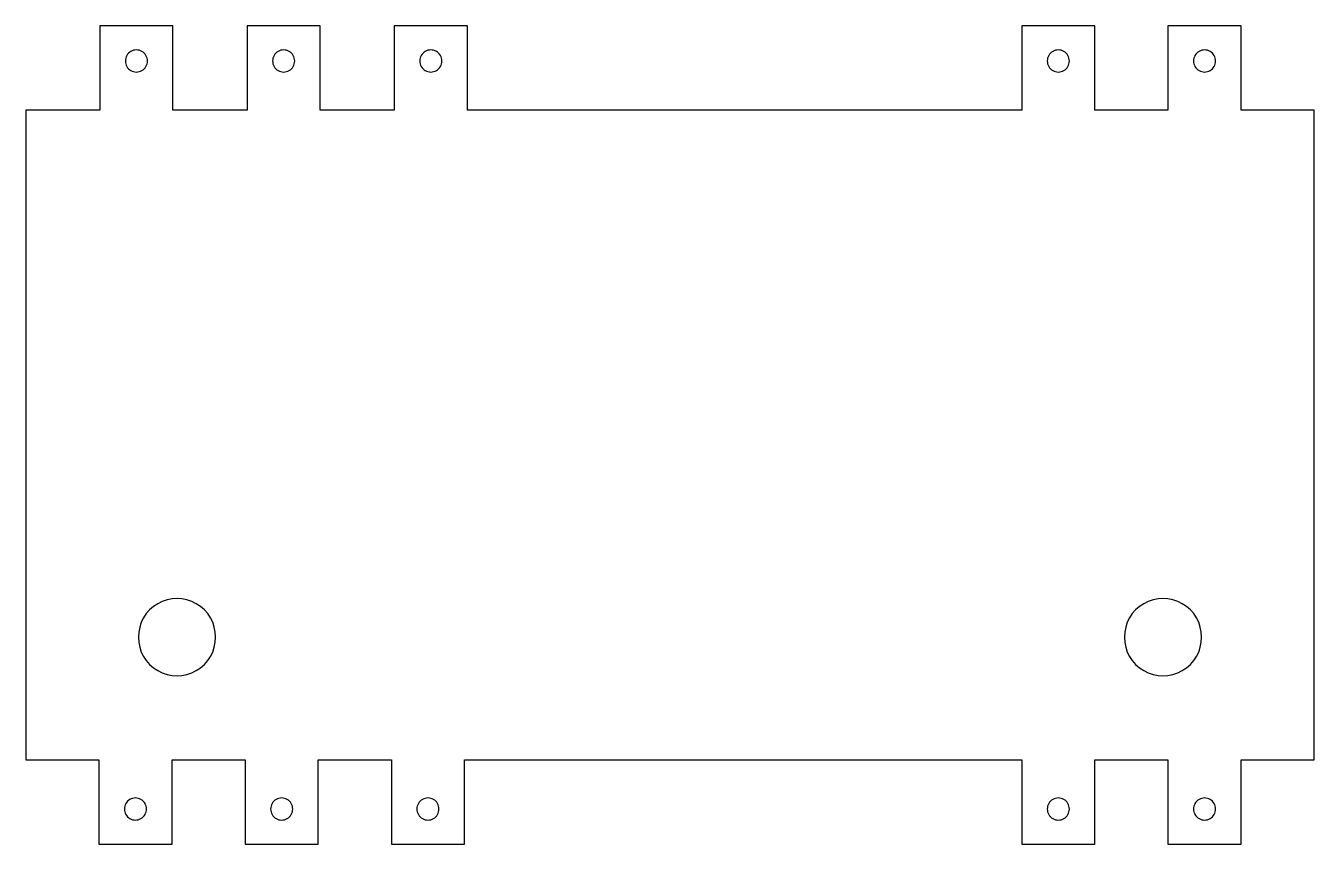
# Model space of a CAD drawing. Extents: x 5 to 205, y 125 to 252.
import ezdxf

# ---------------------------------------------------------------- set-up
doc = ezdxf.new("R2010")
doc.units = 0
doc.layers.get('0').update_dxf_attribs({"linetype": 'CONTINUOUS'})

msp = doc.modelspace()

# ---------------------------------------------------------------- linework, layer by layer
at = {"color": 1}
for points in [[(16.398458, 251.528674), (16.398458, 238.448665)], [(27.748458, 251.528674), (16.398458, 251.528674)], [(27.748458, 238.448665), (27.748458, 251.528674)], [(39.248467, 251.528674), (39.248467, 238.448665)], [(50.598468, 251.528674), (39.248467, 251.528674)], [(50.598468, 238.448665), (50.598468, 251.528674)], [(62.098479, 251.528674), (62.098479, 238.448665)], [(73.448477, 251.528674), (62.098479, 251.528674)], [(73.448477, 238.448665), (73.448477, 251.528674)], [(159.498448, 251.528674), (159.498448, 238.448665)], [(170.848449, 251.528674), (159.498448, 251.528674)], [(170.848449, 238.448665), (170.848449, 251.528674)], [(182.198447, 251.528674), (182.198447, 238.448665)], [(193.548449, 251.528674), (182.198447, 251.528674)], [(193.548449, 238.448665), (193.548449, 251.528674)], [(16.398458, 238.448665), (4.898448, 238.448665)], [(4.898448, 238.448665), (4.898448, 137.608684)], [(39.248467, 238.448665), (27.748458, 238.448665)], [(62.098479, 238.448665), (50.598468, 238.448665)], [(159.498448, 238.448665), (73.448477, 238.448665)], [(182.198447, 238.448665), (170.848449, 238.448665)], [(204.898447, 238.448665), (193.548449, 238.448665)], [(204.898447, 137.608684), (204.898447, 238.448665)], [(4.898448, 137.608684), (16.248448, 137.608684)], [(16.248448, 137.608684), (16.248448, 124.528674)], [(27.598448, 137.608684), (38.948447, 137.608684)], [(27.598448, 124.528674), (27.598448, 137.608684)], [(38.948447, 137.608684), (38.948447, 124.528674)], [(50.298449, 137.608684), (61.648447, 137.608684)], [(50.298449, 124.528674), (50.298449, 137.608684)], [(61.648447, 137.608684), (61.648447, 124.528674)], [(72.998449, 137.608684), (159.498448, 137.608684)], [(72.998449, 124.528674), (72.998449, 137.608684)], [(159.498448, 137.608684), (159.498448, 124.528674)], [(170.848449, 137.608684), (182.198447, 137.608684)], [(170.848449, 124.528674), (170.848449, 137.608684)], [(182.198447, 137.608684), (182.198447, 124.528674)], [(193.548449, 137.608684), (204.898447, 137.608684)], [(193.548449, 124.528674), (193.548449, 137.608684)], [(16.248448, 124.528674), (27.598448, 124.528674)], [(38.948447, 124.528674), (50.298449, 124.528674)], [(61.648447, 124.528674), (72.998449, 124.528674)], [(159.498448, 124.528674), (170.848449, 124.528674)], [(182.198447, 124.528674), (193.548449, 124.528674)]]:
    msp.add_lwpolyline(points, dxfattribs=at)
at = {"color": 5}
for points in [[(23.787958, 246.068665), (23.787958, 246.068665)], [(46.637967, 246.068665), (46.637967, 246.068665)], [(69.487977, 246.068665), (69.487977, 246.068665)], [(166.887948, 246.068665), (166.887948, 246.068665)], [(189.587948, 246.068665), (189.587948, 246.068665)], [(34.373129, 156.658684), (34.373129, 156.658684)], [(187.423769, 156.658684), (187.423769, 156.658684)], [(23.637948, 129.988684), (23.637948, 129.988684)], [(46.337948, 129.988684), (46.337948, 129.988684)], [(69.037948, 129.988684), (69.037948, 129.988684)], [(166.887948, 129.988684), (166.887948, 129.988684)], [(189.587948, 129.988684), (189.587948, 129.988684)]]:
    msp.add_lwpolyline(points, close=True, dxfattribs=at)
for points in [[(21.216208, 247.553466), (20.68574, 247.2472), (20.358958, 246.681197), (20.358958, 246.068665)], [(20.358958, 246.068665), (20.358958, 245.456133), (20.68574, 244.89013), (21.216208, 244.583865)], [(22.930708, 247.553466), (22.40024, 247.859732), (21.746676, 247.859732), (21.216208, 247.553466)], [(23.787958, 246.068665), (23.787958, 246.681197), (23.461176, 247.2472), (22.930708, 247.553466)], [(22.930708, 244.583865), (23.461176, 244.89013), (23.787958, 245.456133), (23.787958, 246.068665)], [(44.066217, 247.553466), (43.535749, 247.2472), (43.208967, 246.681197), (43.208967, 246.068665)], [(43.208967, 246.068665), (43.208967, 245.456133), (43.535749, 244.89013), (44.066217, 244.583865)], [(45.780717, 247.553466), (45.250249, 247.859732), (44.596685, 247.859732), (44.066217, 247.553466)], [(46.637967, 246.068665), (46.637967, 246.681197), (46.311185, 247.2472), (45.780717, 247.553466)], [(45.780717, 244.583865), (46.311185, 244.89013), (46.637967, 245.456133), (46.637967, 246.068665)], [(66.916227, 247.553466), (66.385758, 247.2472), (66.058977, 246.681197), (66.058977, 246.068665)], [(66.058977, 246.068665), (66.058977, 245.456133), (66.385758, 244.89013), (66.916227, 244.583865)], [(68.630727, 247.553466), (68.100258, 247.859732), (67.446695, 247.859732), (66.916227, 247.553466)], [(69.487977, 246.068665), (69.487977, 246.681197), (69.161195, 247.2472), (68.630727, 247.553466)], [(68.630727, 244.583865), (69.161195, 244.89013), (69.487977, 245.456133), (69.487977, 246.068665)], [(164.316198, 247.553466), (163.78573, 247.2472), (163.458948, 246.681197), (163.458948, 246.068665)], [(163.458948, 246.068665), (163.458948, 245.456133), (163.78573, 244.89013), (164.316198, 244.583865)], [(166.030698, 247.553466), (165.50023, 247.859732), (164.846666, 247.859732), (164.316198, 247.553466)], [(166.887948, 246.068665), (166.887948, 246.681197), (166.561166, 247.2472), (166.030698, 247.553466)], [(166.030698, 244.583865), (166.561166, 244.89013), (166.887948, 245.456133), (166.887948, 246.068665)], [(187.016198, 247.553466), (186.48573, 247.2472), (186.158948, 246.681197), (186.158948, 246.068665)], [(186.158948, 246.068665), (186.158948, 245.456133), (186.48573, 244.89013), (187.016198, 244.583865)], [(188.730698, 247.553466), (188.20023, 247.859732), (187.546666, 247.859732), (187.016198, 247.553466)], [(189.587948, 246.068665), (189.587948, 246.681197), (189.261166, 247.2472), (188.730698, 247.553466)], [(188.730698, 244.583865), (189.261166, 244.89013), (189.587948, 245.456133), (189.587948, 246.068665)], [(21.216208, 244.583865), (21.746676, 244.277599), (22.40024, 244.277599), (22.930708, 244.583865)], [(44.066217, 244.583865), (44.596685, 244.277599), (45.250249, 244.277599), (45.780717, 244.583865)], [(66.916227, 244.583865), (67.446695, 244.277599), (68.100258, 244.277599), (68.630727, 244.583865)], [(164.316198, 244.583865), (164.846666, 244.277599), (165.50023, 244.277599), (166.030698, 244.583865)], [(187.016198, 244.583865), (187.546666, 244.277599), (188.20023, 244.277599), (188.730698, 244.583865)], [(31.373129, 161.854837), (29.516722, 162.926633), (27.229535, 162.926633), (25.373128, 161.854837)], [(184.423769, 161.854836), (182.567362, 162.926633), (180.280175, 162.926633), (178.423769, 161.854836)], [(25.373128, 161.854837), (23.516722, 160.78304), (22.373128, 158.802277), (22.373128, 156.658684)], [(34.373129, 156.658684), (34.373129, 158.802277), (33.229535, 160.78304), (31.373129, 161.854837)], [(178.423769, 161.854836), (176.567362, 160.78304), (175.423768, 158.802277), (175.423769, 156.658684)], [(187.423769, 156.658684), (187.423769, 158.802277), (186.280175, 160.78304), (184.423769, 161.854836)], [(22.373128, 156.658684), (22.373128, 154.51509), (23.516722, 152.534328), (25.373128, 151.462531)], [(31.373128, 151.462531), (33.229535, 152.534328), (34.373129, 154.51509), (34.373129, 156.658684)], [(175.423769, 156.658684), (175.423769, 154.51509), (176.567362, 152.534328), (178.423769, 151.462531)], [(184.423769, 151.462531), (186.280175, 152.534328), (187.423769, 154.51509), (187.423769, 156.658684)], [(25.373128, 151.462531), (27.229535, 150.390735), (29.516722, 150.390735), (31.373128, 151.462531)], [(178.423769, 151.462531), (180.280175, 150.390735), (182.567362, 150.390735), (184.423769, 151.462531)], [(21.066198, 131.473484), (20.53573, 131.167218), (20.208948, 130.601216), (20.208948, 129.988684)], [(22.780698, 131.473484), (22.25023, 131.77975), (21.596666, 131.77975), (21.066198, 131.473484)], [(23.637948, 129.988684), (23.637948, 130.601216), (23.311166, 131.167218), (22.780698, 131.473484)], [(43.766198, 131.473484), (43.23573, 131.167218), (42.908948, 130.601216), (42.908948, 129.988684)], [(45.480698, 131.473484), (44.95023, 131.77975), (44.296666, 131.77975), (43.766198, 131.473484)], [(46.337948, 129.988684), (46.337948, 130.601216), (46.011166, 131.167218), (45.480698, 131.473484)], [(66.466198, 131.473484), (65.93573, 131.167218), (65.608948, 130.601216), (65.608948, 129.988684)], [(68.180698, 131.473484), (67.65023, 131.77975), (66.996666, 131.77975), (66.466198, 131.473484)], [(69.037948, 129.988684), (69.037948, 130.601216), (68.711166, 131.167218), (68.180698, 131.473484)], [(164.316198, 131.473484), (163.78573, 131.167218), (163.458948, 130.601216), (163.458948, 129.988684)], [(166.030698, 131.473484), (165.50023, 131.77975), (164.846666, 131.77975), (164.316198, 131.473484)], [(166.887948, 129.988684), (166.887948, 130.601216), (166.561166, 131.167218), (166.030698, 131.473484)], [(187.016198, 131.473484), (186.48573, 131.167218), (186.158948, 130.601216), (186.158948, 129.988684)], [(188.730698, 131.473484), (188.20023, 131.77975), (187.546666, 131.77975), (187.016198, 131.473484)], [(189.587948, 129.988684), (189.587948, 130.601216), (189.261166, 131.167218), (188.730698, 131.473484)], [(20.208948, 129.988684), (20.208948, 129.376152), (20.53573, 128.810149), (21.066198, 128.503883)], [(21.066198, 128.503883), (21.596666, 128.197617), (22.25023, 128.197617), (22.780698, 128.503883)], [(22.780698, 128.503883), (23.311166, 128.810149), (23.637948, 129.376152), (23.637948, 129.988684)], [(42.908948, 129.988684), (42.908948, 129.376152), (43.23573, 128.810149), (43.766198, 128.503883)], [(43.766198, 128.503883), (44.296666, 128.197617), (44.95023, 128.197617), (45.480698, 128.503883)], [(45.480698, 128.503883), (46.011166, 128.810149), (46.337948, 129.376152), (46.337948, 129.988684)], [(65.608948, 129.988684), (65.608948, 129.376152), (65.93573, 128.810149), (66.466198, 128.503883)], [(66.466198, 128.503883), (66.996666, 128.197617), (67.65023, 128.197617), (68.180698, 128.503883)], [(68.180698, 128.503883), (68.711166, 128.810149), (69.037948, 129.376152), (69.037948, 129.988684)], [(163.458948, 129.988684), (163.458948, 129.376152), (163.78573, 128.810149), (164.316198, 128.503883)], [(164.316198, 128.503883), (164.846666, 128.197617), (165.50023, 128.197617), (166.030698, 128.503883)], [(166.030698, 128.503883), (166.561166, 128.810149), (166.887948, 129.376152), (166.887948, 129.988684)], [(186.158948, 129.988684), (186.158948, 129.376152), (186.48573, 128.810149), (187.016198, 128.503883)], [(187.016198, 128.503883), (187.546666, 128.197617), (188.20023, 128.197617), (188.730698, 128.503883)], [(188.730698, 128.503883), (189.261166, 128.810149), (189.587948, 129.376152), (189.587948, 129.988684)]]:
    msp.add_open_spline(points, degree=3, dxfattribs=at)

doc.saveas('drawing.dxf')
